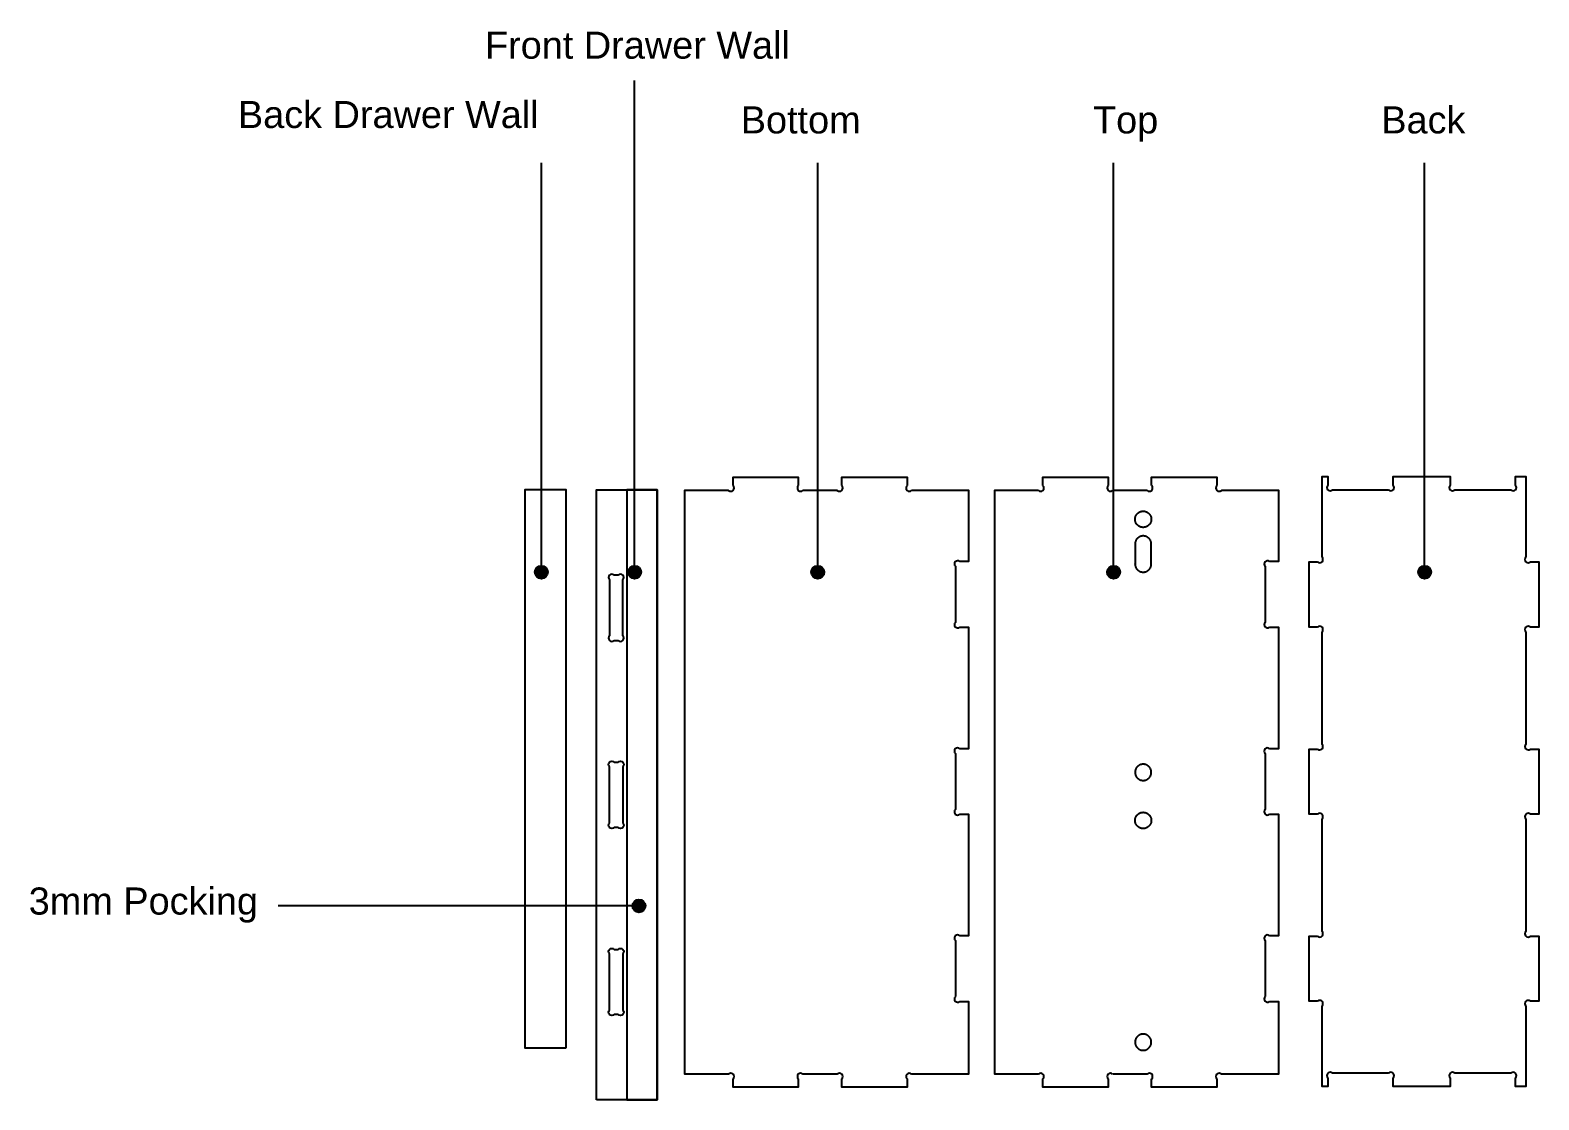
# Model space of a CAD drawing. Header units: millimetres. Extents: x -422 to 1048, y -133 to 1590.
# Drawn here: x -422 to 970, y 603 to 1590 of the extents above; entities that cross this region are included whole.
import ezdxf

# ---------------------------------------------------------------- set-up
doc = ezdxf.new("R2010")
doc.units = ezdxf.units.MM
for name, color, linetype, true_color in [('Default', 7, 'Continuous', 0x000000), ('Pocking', 5, 'Continuous', 0x0000ff), ('Pocking 2', 1, 'Continuous', 0xff0000), ('Text', 252, 'Continuous', 0x696969)]:
    doc.layers.add(name, color=color, linetype=linetype, true_color=true_color)
doc.styles.add('Millimeter Small', font='arial.ttf')

msp = doc.modelspace()

# ---------------------------------------------------------------- hatches: boundary and pattern name
at = {"layer": 'Text'}
for points in [[(50, 1096), (49.9, 1096), (49.7, 1095.9), (49.6, 1095.9), (49.5, 1095.9), (49.3, 1095.9), (49.2, 1095.9), (49.1, 1095.9), (48.9, 1095.9), (48.8, 1095.8), (48.6, 1095.8), (48.5, 1095.8), (48.4, 1095.7), (48.2, 1095.7), (48.1, 1095.6), (47.9, 1095.6), (47.8, 1095.5), (47.7, 1095.5), (47.5, 1095.4), (47.4, 1095.4), (47.3, 1095.3), (47.1, 1095.2), (47, 1095.1), (46.9, 1095.1), (46.7, 1095), (46.6, 1094.9), (46.5, 1094.8), (46.4, 1094.7), (46.2, 1094.6), (46.1, 1094.5), (46, 1094.4), (45.9, 1094.3), (45.8, 1094.2), (45.7, 1094.1), (45.6, 1094), (45.5, 1093.9), (45.4, 1093.8), (45.3, 1093.6), (45.2, 1093.5), (45.1, 1093.4), (45, 1093.3), (44.9, 1093.1), (44.9, 1093), (44.8, 1092.9), (44.7, 1092.7), (44.6, 1092.6), (44.6, 1092.5), (44.5, 1092.3), (44.5, 1092.2), (44.4, 1092.1), (44.4, 1091.9), (44.3, 1091.8), (44.3, 1091.6), (44.2, 1091.5), (44.2, 1091.4), (44.2, 1091.2), (44.1, 1091.1), (44.1, 1090.9), (44.1, 1090.8), (44.1, 1090.7), (44.1, 1090.5), (44.1, 1090.4), (44.1, 1090.3), (44, 1090.1), (44, 1090), (44, 1089.9), (44.1, 1089.7), (44.1, 1089.6), (44.1, 1089.5), (44.1, 1089.3), (44.1, 1089.2), (44.1, 1089.1), (44.1, 1088.9), (44.2, 1088.8), (44.2, 1088.6), (44.2, 1088.5), (44.3, 1088.4), (44.3, 1088.2), (44.4, 1088.1), (44.4, 1087.9), (44.5, 1087.8), (44.5, 1087.7), (44.6, 1087.5), (44.6, 1087.4), (44.7, 1087.3), (44.8, 1087.1), (44.9, 1087), (44.9, 1086.9), (45, 1086.7), (45.1, 1086.6), (45.2, 1086.5), (45.3, 1086.4), (45.4, 1086.2), (45.5, 1086.1), (45.6, 1086), (45.7, 1085.9), (45.8, 1085.8), (45.9, 1085.7), (46, 1085.6), (46.1, 1085.5), (46.2, 1085.4), (46.4, 1085.3), (46.5, 1085.2), (46.6, 1085.1), (46.7, 1085), (46.9, 1084.9), (47, 1084.9), (47.1, 1084.8), (47.3, 1084.7), (47.4, 1084.6), (47.5, 1084.6), (47.7, 1084.5), (47.8, 1084.5), (47.9, 1084.4), (48.1, 1084.4), (48.2, 1084.3), (48.4, 1084.3), (48.5, 1084.2), (48.6, 1084.2), (48.8, 1084.2), (48.9, 1084.1), (49.1, 1084.1), (49.2, 1084.1), (49.3, 1084.1), (49.5, 1084.1), (49.6, 1084.1), (49.7, 1084.1), (49.9, 1084), (50, 1084), (50.1, 1084), (50.3, 1084.1), (50.4, 1084.1), (50.5, 1084.1), (50.7, 1084.1), (50.8, 1084.1), (50.9, 1084.1), (51.1, 1084.1), (51.2, 1084.2), (51.4, 1084.2), (51.5, 1084.2), (51.6, 1084.3), (51.8, 1084.3), (51.9, 1084.4), (52.1, 1084.4), (52.2, 1084.5), (52.3, 1084.5), (52.5, 1084.6), (52.6, 1084.6), (52.7, 1084.7), (52.9, 1084.8), (53, 1084.9), (53.1, 1084.9), (53.3, 1085), (53.4, 1085.1), (53.5, 1085.2), (53.6, 1085.3), (53.8, 1085.4), (53.9, 1085.5), (54, 1085.6), (54.1, 1085.7), (54.2, 1085.8), (54.3, 1085.9), (54.4, 1086), (54.5, 1086.1), (54.6, 1086.2), (54.7, 1086.4), (54.8, 1086.5), (54.9, 1086.6), (55, 1086.7), (55.1, 1086.9), (55.1, 1087), (55.2, 1087.1), (55.3, 1087.3), (55.4, 1087.4), (55.4, 1087.5), (55.5, 1087.7), (55.5, 1087.8), (55.6, 1087.9), (55.6, 1088.1), (55.7, 1088.2), (55.7, 1088.4), (55.8, 1088.5), (55.8, 1088.6), (55.8, 1088.8), (55.9, 1088.9), (55.9, 1089.1), (55.9, 1089.2), (55.9, 1089.3), (55.9, 1089.5), (55.9, 1089.6), (55.9, 1089.7), (56, 1089.9), (56, 1090), (56, 1090.1), (55.9, 1090.3), (55.9, 1090.4), (55.9, 1090.5), (55.9, 1090.7), (55.9, 1090.8), (55.9, 1090.9), (55.9, 1091.1), (55.8, 1091.2), (55.8, 1091.4), (55.8, 1091.5), (55.7, 1091.6), (55.7, 1091.8), (55.6, 1091.9), (55.6, 1092.1), (55.5, 1092.2), (55.5, 1092.3), (55.4, 1092.5), (55.4, 1092.6), (55.3, 1092.7), (55.2, 1092.9), (55.1, 1093), (55.1, 1093.1), (55, 1093.3), (54.9, 1093.4), (54.8, 1093.5), (54.7, 1093.6), (54.6, 1093.8), (54.5, 1093.9), (54.4, 1094), (54.3, 1094.1), (54.2, 1094.2), (54.1, 1094.3), (54, 1094.4), (53.9, 1094.5), (53.8, 1094.6), (53.6, 1094.7), (53.5, 1094.8), (53.4, 1094.9), (53.3, 1095), (53.1, 1095.1), (53, 1095.1), (52.9, 1095.2), (52.7, 1095.3), (52.6, 1095.4), (52.5, 1095.4), (52.3, 1095.5), (52.2, 1095.5), (52.1, 1095.6), (51.9, 1095.6), (51.8, 1095.7), (51.6, 1095.7), (51.5, 1095.8), (51.4, 1095.8), (51.2, 1095.8), (51.1, 1095.9), (50.9, 1095.9), (50.8, 1095.9), (50.7, 1095.9), (50.5, 1095.9), (50.4, 1095.9), (50.3, 1095.9), (50.1, 1096)], [(136, 1096), (135.9, 1096), (135.7, 1095.9), (135.6, 1095.9), (135.5, 1095.9), (135.3, 1095.9), (135.2, 1095.9), (135.1, 1095.9), (134.9, 1095.9), (134.8, 1095.8), (134.6, 1095.8), (134.5, 1095.8), (134.4, 1095.7), (134.2, 1095.7), (134.1, 1095.6), (133.9, 1095.6), (133.8, 1095.5), (133.7, 1095.5), (133.5, 1095.4), (133.4, 1095.4), (133.3, 1095.3), (133.1, 1095.2), (133, 1095.1), (132.9, 1095.1), (132.7, 1095), (132.6, 1094.9), (132.5, 1094.8), (132.4, 1094.7), (132.2, 1094.6), (132.1, 1094.5), (132, 1094.4), (131.9, 1094.3), (131.8, 1094.2), (131.7, 1094.1), (131.6, 1094), (131.5, 1093.9), (131.4, 1093.8), (131.3, 1093.6), (131.2, 1093.5), (131.1, 1093.4), (131, 1093.3), (130.9, 1093.1), (130.9, 1093), (130.8, 1092.9), (130.7, 1092.7), (130.6, 1092.6), (130.6, 1092.5), (130.5, 1092.3), (130.5, 1092.2), (130.4, 1092.1), (130.4, 1091.9), (130.3, 1091.8), (130.3, 1091.6), (130.2, 1091.5), (130.2, 1091.4), (130.2, 1091.2), (130.1, 1091.1), (130.1, 1090.9), (130.1, 1090.8), (130.1, 1090.7), (130.1, 1090.5), (130.1, 1090.4), (130.1, 1090.3), (130, 1090.1), (130, 1090), (130, 1089.9), (130.1, 1089.7), (130.1, 1089.6), (130.1, 1089.5), (130.1, 1089.3), (130.1, 1089.2), (130.1, 1089.1), (130.1, 1088.9), (130.2, 1088.8), (130.2, 1088.6), (130.2, 1088.5), (130.3, 1088.4), (130.3, 1088.2), (130.4, 1088.1), (130.4, 1087.9), (130.5, 1087.8), (130.5, 1087.7), (130.6, 1087.5), (130.6, 1087.4), (130.7, 1087.3), (130.8, 1087.1), (130.9, 1087), (130.9, 1086.9), (131, 1086.7), (131.1, 1086.6), (131.2, 1086.5), (131.3, 1086.4), (131.4, 1086.2), (131.5, 1086.1), (131.6, 1086), (131.7, 1085.9), (131.8, 1085.8), (131.9, 1085.7), (132, 1085.6), (132.1, 1085.5), (132.2, 1085.4), (132.4, 1085.3), (132.5, 1085.2), (132.6, 1085.1), (132.7, 1085), (132.9, 1084.9), (133, 1084.9), (133.1, 1084.8), (133.3, 1084.7), (133.4, 1084.6), (133.5, 1084.6), (133.7, 1084.5), (133.8, 1084.5), (133.9, 1084.4), (134.1, 1084.4), (134.2, 1084.3), (134.4, 1084.3), (134.5, 1084.2), (134.6, 1084.2), (134.8, 1084.2), (134.9, 1084.1), (135.1, 1084.1), (135.2, 1084.1), (135.3, 1084.1), (135.5, 1084.1), (135.6, 1084.1), (135.7, 1084.1), (135.9, 1084), (136, 1084), (136.1, 1084), (136.3, 1084.1), (136.4, 1084.1), (136.5, 1084.1), (136.7, 1084.1), (136.8, 1084.1), (136.9, 1084.1), (137.1, 1084.1), (137.2, 1084.2), (137.4, 1084.2), (137.5, 1084.2), (137.6, 1084.3), (137.8, 1084.3), (137.9, 1084.4), (138.1, 1084.4), (138.2, 1084.5), (138.3, 1084.5), (138.5, 1084.6), (138.6, 1084.6), (138.7, 1084.7), (138.9, 1084.8), (139, 1084.9), (139.1, 1084.9), (139.3, 1085), (139.4, 1085.1), (139.5, 1085.2), (139.6, 1085.3), (139.8, 1085.4), (139.9, 1085.5), (140, 1085.6), (140.1, 1085.7), (140.2, 1085.8), (140.3, 1085.9), (140.4, 1086), (140.5, 1086.1), (140.6, 1086.2), (140.7, 1086.4), (140.8, 1086.5), (140.9, 1086.6), (141, 1086.7), (141.1, 1086.9), (141.1, 1087), (141.2, 1087.1), (141.3, 1087.3), (141.4, 1087.4), (141.4, 1087.5), (141.5, 1087.7), (141.5, 1087.8), (141.6, 1087.9), (141.6, 1088.1), (141.7, 1088.2), (141.7, 1088.4), (141.8, 1088.5), (141.8, 1088.6), (141.8, 1088.8), (141.9, 1088.9), (141.9, 1089.1), (141.9, 1089.2), (141.9, 1089.3), (141.9, 1089.5), (141.9, 1089.6), (141.9, 1089.7), (142, 1089.9), (142, 1090), (142, 1090.1), (141.9, 1090.3), (141.9, 1090.4), (141.9, 1090.5), (141.9, 1090.7), (141.9, 1090.8), (141.9, 1090.9), (141.9, 1091.1), (141.8, 1091.2), (141.8, 1091.4), (141.8, 1091.5), (141.7, 1091.6), (141.7, 1091.8), (141.6, 1091.9), (141.6, 1092.1), (141.5, 1092.2), (141.5, 1092.3), (141.4, 1092.5), (141.4, 1092.6), (141.3, 1092.7), (141.2, 1092.9), (141.1, 1093), (141.1, 1093.1), (141, 1093.3), (140.9, 1093.4), (140.8, 1093.5), (140.7, 1093.6), (140.6, 1093.8), (140.5, 1093.9), (140.4, 1094), (140.3, 1094.1), (140.2, 1094.2), (140.1, 1094.3), (140, 1094.4), (139.9, 1094.5), (139.8, 1094.6), (139.6, 1094.7), (139.5, 1094.8), (139.4, 1094.9), (139.3, 1095), (139.1, 1095.1), (139, 1095.1), (138.9, 1095.2), (138.7, 1095.3), (138.6, 1095.4), (138.5, 1095.4), (138.3, 1095.5), (138.2, 1095.5), (138.1, 1095.6), (137.9, 1095.6), (137.8, 1095.7), (137.6, 1095.7), (137.5, 1095.8), (137.4, 1095.8), (137.2, 1095.8), (137.1, 1095.9), (136.9, 1095.9), (136.8, 1095.9), (136.7, 1095.9), (136.5, 1095.9), (136.4, 1095.9), (136.3, 1095.9), (136.1, 1096)], [(305, 1096), (304.9, 1096), (304.7, 1095.9), (304.6, 1095.9), (304.5, 1095.9), (304.3, 1095.9), (304.2, 1095.9), (304.1, 1095.9), (303.9, 1095.9), (303.8, 1095.8), (303.6, 1095.8), (303.5, 1095.8), (303.4, 1095.7), (303.2, 1095.7), (303.1, 1095.6), (302.9, 1095.6), (302.8, 1095.5), (302.7, 1095.5), (302.5, 1095.4), (302.4, 1095.4), (302.3, 1095.3), (302.1, 1095.2), (302, 1095.1), (301.9, 1095.1), (301.7, 1095), (301.6, 1094.9), (301.5, 1094.8), (301.4, 1094.7), (301.2, 1094.6), (301.1, 1094.5), (301, 1094.4), (300.9, 1094.3), (300.8, 1094.2), (300.7, 1094.1), (300.6, 1094), (300.5, 1093.9), (300.4, 1093.8), (300.3, 1093.6), (300.2, 1093.5), (300.1, 1093.4), (300, 1093.3), (299.9, 1093.1), (299.9, 1093), (299.8, 1092.9), (299.7, 1092.7), (299.6, 1092.6), (299.6, 1092.5), (299.5, 1092.3), (299.5, 1092.2), (299.4, 1092.1), (299.4, 1091.9), (299.3, 1091.8), (299.3, 1091.6), (299.2, 1091.5), (299.2, 1091.4), (299.2, 1091.2), (299.1, 1091.1), (299.1, 1090.9), (299.1, 1090.8), (299.1, 1090.7), (299.1, 1090.5), (299.1, 1090.4), (299.1, 1090.3), (299, 1090.1), (299, 1090), (299, 1089.9), (299.1, 1089.7), (299.1, 1089.6), (299.1, 1089.5), (299.1, 1089.3), (299.1, 1089.2), (299.1, 1089.1), (299.1, 1088.9), (299.2, 1088.8), (299.2, 1088.6), (299.2, 1088.5), (299.3, 1088.4), (299.3, 1088.2), (299.4, 1088.1), (299.4, 1087.9), (299.5, 1087.8), (299.5, 1087.7), (299.6, 1087.5), (299.6, 1087.4), (299.7, 1087.3), (299.8, 1087.1), (299.9, 1087), (299.9, 1086.9), (300, 1086.7), (300.1, 1086.6), (300.2, 1086.5), (300.3, 1086.4), (300.4, 1086.2), (300.5, 1086.1), (300.6, 1086), (300.7, 1085.9), (300.8, 1085.8), (300.9, 1085.7), (301, 1085.6), (301.1, 1085.5), (301.2, 1085.4), (301.4, 1085.3), (301.5, 1085.2), (301.6, 1085.1), (301.7, 1085), (301.9, 1084.9), (302, 1084.9), (302.1, 1084.8), (302.3, 1084.7), (302.4, 1084.6), (302.5, 1084.6), (302.7, 1084.5), (302.8, 1084.5), (302.9, 1084.4), (303.1, 1084.4), (303.2, 1084.3), (303.4, 1084.3), (303.5, 1084.2), (303.6, 1084.2), (303.8, 1084.2), (303.9, 1084.1), (304.1, 1084.1), (304.2, 1084.1), (304.3, 1084.1), (304.5, 1084.1), (304.6, 1084.1), (304.7, 1084.1), (304.9, 1084), (305, 1084), (305.1, 1084), (305.3, 1084.1), (305.4, 1084.1), (305.5, 1084.1), (305.7, 1084.1), (305.8, 1084.1), (305.9, 1084.1), (306.1, 1084.1), (306.2, 1084.2), (306.4, 1084.2), (306.5, 1084.2), (306.6, 1084.3), (306.8, 1084.3), (306.9, 1084.4), (307.1, 1084.4), (307.2, 1084.5), (307.3, 1084.5), (307.5, 1084.6), (307.6, 1084.6), (307.7, 1084.7), (307.9, 1084.8), (308, 1084.9), (308.1, 1084.9), (308.3, 1085), (308.4, 1085.1), (308.5, 1085.2), (308.6, 1085.3), (308.8, 1085.4), (308.9, 1085.5), (309, 1085.6), (309.1, 1085.7), (309.2, 1085.8), (309.3, 1085.9), (309.4, 1086), (309.5, 1086.1), (309.6, 1086.2), (309.7, 1086.4), (309.8, 1086.5), (309.9, 1086.6), (310, 1086.7), (310.1, 1086.9), (310.1, 1087), (310.2, 1087.1), (310.3, 1087.3), (310.4, 1087.4), (310.4, 1087.5), (310.5, 1087.7), (310.5, 1087.8), (310.6, 1087.9), (310.6, 1088.1), (310.7, 1088.2), (310.7, 1088.4), (310.8, 1088.5), (310.8, 1088.6), (310.8, 1088.8), (310.9, 1088.9), (310.9, 1089.1), (310.9, 1089.2), (310.9, 1089.3), (310.9, 1089.5), (310.9, 1089.6), (310.9, 1089.7), (311, 1089.9), (311, 1090), (311, 1090.1), (310.9, 1090.3), (310.9, 1090.4), (310.9, 1090.5), (310.9, 1090.7), (310.9, 1090.8), (310.9, 1090.9), (310.9, 1091.1), (310.8, 1091.2), (310.8, 1091.4), (310.8, 1091.5), (310.7, 1091.6), (310.7, 1091.8), (310.6, 1091.9), (310.6, 1092.1), (310.5, 1092.2), (310.5, 1092.3), (310.4, 1092.5), (310.4, 1092.6), (310.3, 1092.7), (310.2, 1092.9), (310.1, 1093), (310.1, 1093.1), (310, 1093.3), (309.9, 1093.4), (309.8, 1093.5), (309.7, 1093.6), (309.6, 1093.8), (309.5, 1093.9), (309.4, 1094), (309.3, 1094.1), (309.2, 1094.2), (309.1, 1094.3), (309, 1094.4), (308.9, 1094.5), (308.8, 1094.6), (308.6, 1094.7), (308.5, 1094.8), (308.4, 1094.9), (308.3, 1095), (308.1, 1095.1), (308, 1095.1), (307.9, 1095.2), (307.7, 1095.3), (307.6, 1095.4), (307.5, 1095.4), (307.3, 1095.5), (307.2, 1095.5), (307.1, 1095.6), (306.9, 1095.6), (306.8, 1095.7), (306.6, 1095.7), (306.5, 1095.8), (306.4, 1095.8), (306.2, 1095.8), (306.1, 1095.9), (305.9, 1095.9), (305.8, 1095.9), (305.7, 1095.9), (305.5, 1095.9), (305.4, 1095.9), (305.3, 1095.9), (305.1, 1096)], [(578, 1096), (577.9, 1096), (577.7, 1095.9), (577.6, 1095.9), (577.5, 1095.9), (577.3, 1095.9), (577.2, 1095.9), (577.1, 1095.9), (576.9, 1095.9), (576.8, 1095.8), (576.6, 1095.8), (576.5, 1095.8), (576.4, 1095.7), (576.2, 1095.7), (576.1, 1095.6), (575.9, 1095.6), (575.8, 1095.5), (575.7, 1095.5), (575.5, 1095.4), (575.4, 1095.4), (575.3, 1095.3), (575.1, 1095.2), (575, 1095.1), (574.9, 1095.1), (574.7, 1095), (574.6, 1094.9), (574.5, 1094.8), (574.4, 1094.7), (574.2, 1094.6), (574.1, 1094.5), (574, 1094.4), (573.9, 1094.3), (573.8, 1094.2), (573.7, 1094.1), (573.6, 1094), (573.5, 1093.9), (573.4, 1093.8), (573.3, 1093.6), (573.2, 1093.5), (573.1, 1093.4), (573, 1093.3), (572.9, 1093.1), (572.9, 1093), (572.8, 1092.9), (572.7, 1092.7), (572.6, 1092.6), (572.6, 1092.5), (572.5, 1092.3), (572.5, 1092.2), (572.4, 1092.1), (572.4, 1091.9), (572.3, 1091.8), (572.3, 1091.6), (572.2, 1091.5), (572.2, 1091.4), (572.2, 1091.2), (572.1, 1091.1), (572.1, 1090.9), (572.1, 1090.8), (572.1, 1090.7), (572.1, 1090.5), (572.1, 1090.4), (572.1, 1090.3), (572, 1090.1), (572, 1090), (572, 1089.9), (572.1, 1089.7), (572.1, 1089.6), (572.1, 1089.5), (572.1, 1089.3), (572.1, 1089.2), (572.1, 1089.1), (572.1, 1088.9), (572.2, 1088.8), (572.2, 1088.6), (572.2, 1088.5), (572.3, 1088.4), (572.3, 1088.2), (572.4, 1088.1), (572.4, 1087.9), (572.5, 1087.8), (572.5, 1087.7), (572.6, 1087.5), (572.6, 1087.4), (572.7, 1087.3), (572.8, 1087.1), (572.9, 1087), (572.9, 1086.9), (573, 1086.7), (573.1, 1086.6), (573.2, 1086.5), (573.3, 1086.4), (573.4, 1086.2), (573.5, 1086.1), (573.6, 1086), (573.7, 1085.9), (573.8, 1085.8), (573.9, 1085.7), (574, 1085.6), (574.1, 1085.5), (574.2, 1085.4), (574.4, 1085.3), (574.5, 1085.2), (574.6, 1085.1), (574.7, 1085), (574.9, 1084.9), (575, 1084.9), (575.1, 1084.8), (575.3, 1084.7), (575.4, 1084.6), (575.5, 1084.6), (575.7, 1084.5), (575.8, 1084.5), (575.9, 1084.4), (576.1, 1084.4), (576.2, 1084.3), (576.4, 1084.3), (576.5, 1084.2), (576.6, 1084.2), (576.8, 1084.2), (576.9, 1084.1), (577.1, 1084.1), (577.2, 1084.1), (577.3, 1084.1), (577.5, 1084.1), (577.6, 1084.1), (577.7, 1084.1), (577.9, 1084), (578, 1084), (578.1, 1084), (578.3, 1084.1), (578.4, 1084.1), (578.5, 1084.1), (578.7, 1084.1), (578.8, 1084.1), (578.9, 1084.1), (579.1, 1084.1), (579.2, 1084.2), (579.4, 1084.2), (579.5, 1084.2), (579.6, 1084.3), (579.8, 1084.3), (579.9, 1084.4), (580.1, 1084.4), (580.2, 1084.5), (580.3, 1084.5), (580.5, 1084.6), (580.6, 1084.6), (580.7, 1084.7), (580.9, 1084.8), (581, 1084.9), (581.1, 1084.9), (581.3, 1085), (581.4, 1085.1), (581.5, 1085.2), (581.6, 1085.3), (581.8, 1085.4), (581.9, 1085.5), (582, 1085.6), (582.1, 1085.7), (582.2, 1085.8), (582.3, 1085.9), (582.4, 1086), (582.5, 1086.1), (582.6, 1086.2), (582.7, 1086.4), (582.8, 1086.5), (582.9, 1086.6), (583, 1086.7), (583.1, 1086.9), (583.1, 1087), (583.2, 1087.1), (583.3, 1087.3), (583.4, 1087.4), (583.4, 1087.5), (583.5, 1087.7), (583.5, 1087.8), (583.6, 1087.9), (583.6, 1088.1), (583.7, 1088.2), (583.7, 1088.4), (583.8, 1088.5), (583.8, 1088.6), (583.8, 1088.8), (583.9, 1088.9), (583.9, 1089.1), (583.9, 1089.2), (583.9, 1089.3), (583.9, 1089.5), (583.9, 1089.6), (583.9, 1089.7), (584, 1089.9), (584, 1090), (584, 1090.1), (583.9, 1090.3), (583.9, 1090.4), (583.9, 1090.5), (583.9, 1090.7), (583.9, 1090.8), (583.9, 1090.9), (583.9, 1091.1), (583.8, 1091.2), (583.8, 1091.4), (583.8, 1091.5), (583.7, 1091.6), (583.7, 1091.8), (583.6, 1091.9), (583.6, 1092.1), (583.5, 1092.2), (583.5, 1092.3), (583.4, 1092.5), (583.4, 1092.6), (583.3, 1092.7), (583.2, 1092.9), (583.1, 1093), (583.1, 1093.1), (583, 1093.3), (582.9, 1093.4), (582.8, 1093.5), (582.7, 1093.6), (582.6, 1093.8), (582.5, 1093.9), (582.4, 1094), (582.3, 1094.1), (582.2, 1094.2), (582.1, 1094.3), (582, 1094.4), (581.9, 1094.5), (581.8, 1094.6), (581.6, 1094.7), (581.5, 1094.8), (581.4, 1094.9), (581.3, 1095), (581.1, 1095.1), (581, 1095.1), (580.9, 1095.2), (580.7, 1095.3), (580.6, 1095.4), (580.5, 1095.4), (580.3, 1095.5), (580.2, 1095.5), (580.1, 1095.6), (579.9, 1095.6), (579.8, 1095.7), (579.6, 1095.7), (579.5, 1095.8), (579.4, 1095.8), (579.2, 1095.8), (579.1, 1095.9), (578.9, 1095.9), (578.8, 1095.9), (578.7, 1095.9), (578.5, 1095.9), (578.4, 1095.9), (578.3, 1095.9), (578.1, 1096)], [(865, 1096), (864.9, 1096), (864.7, 1095.9), (864.6, 1095.9), (864.5, 1095.9), (864.3, 1095.9), (864.2, 1095.9), (864.1, 1095.9), (863.9, 1095.9), (863.8, 1095.8), (863.6, 1095.8), (863.5, 1095.8), (863.4, 1095.7), (863.2, 1095.7), (863.1, 1095.6), (862.9, 1095.6), (862.8, 1095.5), (862.7, 1095.5), (862.5, 1095.4), (862.4, 1095.4), (862.3, 1095.3), (862.1, 1095.2), (862, 1095.1), (861.9, 1095.1), (861.7, 1095), (861.6, 1094.9), (861.5, 1094.8), (861.4, 1094.7), (861.2, 1094.6), (861.1, 1094.5), (861, 1094.4), (860.9, 1094.3), (860.8, 1094.2), (860.7, 1094.1), (860.6, 1094), (860.5, 1093.9), (860.4, 1093.8), (860.3, 1093.6), (860.2, 1093.5), (860.1, 1093.4), (860, 1093.3), (859.9, 1093.1), (859.9, 1093), (859.8, 1092.9), (859.7, 1092.7), (859.6, 1092.6), (859.6, 1092.5), (859.5, 1092.3), (859.5, 1092.2), (859.4, 1092.1), (859.4, 1091.9), (859.3, 1091.8), (859.3, 1091.6), (859.2, 1091.5), (859.2, 1091.4), (859.2, 1091.2), (859.1, 1091.1), (859.1, 1090.9), (859.1, 1090.8), (859.1, 1090.7), (859.1, 1090.5), (859.1, 1090.4), (859.1, 1090.3), (859, 1090.1), (859, 1090), (859, 1089.9), (859.1, 1089.7), (859.1, 1089.6), (859.1, 1089.5), (859.1, 1089.3), (859.1, 1089.2), (859.1, 1089.1), (859.1, 1088.9), (859.2, 1088.8), (859.2, 1088.6), (859.2, 1088.5), (859.3, 1088.4), (859.3, 1088.2), (859.4, 1088.1), (859.4, 1087.9), (859.5, 1087.8), (859.5, 1087.7), (859.6, 1087.5), (859.6, 1087.4), (859.7, 1087.3), (859.8, 1087.1), (859.9, 1087), (859.9, 1086.9), (860, 1086.7), (860.1, 1086.6), (860.2, 1086.5), (860.3, 1086.4), (860.4, 1086.2), (860.5, 1086.1), (860.6, 1086), (860.7, 1085.9), (860.8, 1085.8), (860.9, 1085.7), (861, 1085.6), (861.1, 1085.5), (861.2, 1085.4), (861.4, 1085.3), (861.5, 1085.2), (861.6, 1085.1), (861.7, 1085), (861.9, 1084.9), (862, 1084.9), (862.1, 1084.8), (862.3, 1084.7), (862.4, 1084.6), (862.5, 1084.6), (862.7, 1084.5), (862.8, 1084.5), (862.9, 1084.4), (863.1, 1084.4), (863.2, 1084.3), (863.4, 1084.3), (863.5, 1084.2), (863.6, 1084.2), (863.8, 1084.2), (863.9, 1084.1), (864.1, 1084.1), (864.2, 1084.1), (864.3, 1084.1), (864.5, 1084.1), (864.6, 1084.1), (864.7, 1084.1), (864.9, 1084), (865, 1084), (865.1, 1084), (865.3, 1084.1), (865.4, 1084.1), (865.5, 1084.1), (865.7, 1084.1), (865.8, 1084.1), (865.9, 1084.1), (866.1, 1084.1), (866.2, 1084.2), (866.4, 1084.2), (866.5, 1084.2), (866.6, 1084.3), (866.8, 1084.3), (866.9, 1084.4), (867.1, 1084.4), (867.2, 1084.5), (867.3, 1084.5), (867.5, 1084.6), (867.6, 1084.6), (867.7, 1084.7), (867.9, 1084.8), (868, 1084.9), (868.1, 1084.9), (868.3, 1085), (868.4, 1085.1), (868.5, 1085.2), (868.6, 1085.3), (868.8, 1085.4), (868.9, 1085.5), (869, 1085.6), (869.1, 1085.7), (869.2, 1085.8), (869.3, 1085.9), (869.4, 1086), (869.5, 1086.1), (869.6, 1086.2), (869.7, 1086.4), (869.8, 1086.5), (869.9, 1086.6), (870, 1086.7), (870.1, 1086.9), (870.1, 1087), (870.2, 1087.1), (870.3, 1087.3), (870.4, 1087.4), (870.4, 1087.5), (870.5, 1087.7), (870.5, 1087.8), (870.6, 1087.9), (870.6, 1088.1), (870.7, 1088.2), (870.7, 1088.4), (870.8, 1088.5), (870.8, 1088.6), (870.8, 1088.8), (870.9, 1088.9), (870.9, 1089.1), (870.9, 1089.2), (870.9, 1089.3), (870.9, 1089.5), (870.9, 1089.6), (870.9, 1089.7), (871, 1089.9), (871, 1090), (871, 1090.1), (870.9, 1090.3), (870.9, 1090.4), (870.9, 1090.5), (870.9, 1090.7), (870.9, 1090.8), (870.9, 1090.9), (870.9, 1091.1), (870.8, 1091.2), (870.8, 1091.4), (870.8, 1091.5), (870.7, 1091.6), (870.7, 1091.8), (870.6, 1091.9), (870.6, 1092.1), (870.5, 1092.2), (870.5, 1092.3), (870.4, 1092.5), (870.4, 1092.6), (870.3, 1092.7), (870.2, 1092.9), (870.1, 1093), (870.1, 1093.1), (870, 1093.3), (869.9, 1093.4), (869.8, 1093.5), (869.7, 1093.6), (869.6, 1093.8), (869.5, 1093.9), (869.4, 1094), (869.3, 1094.1), (869.2, 1094.2), (869.1, 1094.3), (869, 1094.4), (868.9, 1094.5), (868.8, 1094.6), (868.6, 1094.7), (868.5, 1094.8), (868.4, 1094.9), (868.3, 1095), (868.1, 1095.1), (868, 1095.1), (867.9, 1095.2), (867.7, 1095.3), (867.6, 1095.4), (867.5, 1095.4), (867.3, 1095.5), (867.2, 1095.5), (867.1, 1095.6), (866.9, 1095.6), (866.8, 1095.7), (866.6, 1095.7), (866.5, 1095.8), (866.4, 1095.8), (866.2, 1095.8), (866.1, 1095.9), (865.9, 1095.9), (865.8, 1095.9), (865.7, 1095.9), (865.5, 1095.9), (865.4, 1095.9), (865.3, 1095.9), (865.1, 1096)], [(140, 788), (139.9, 788), (139.7, 787.9), (139.6, 787.9), (139.5, 787.9), (139.3, 787.9), (139.2, 787.9), (139.1, 787.9), (138.9, 787.9), (138.8, 787.8), (138.6, 787.8), (138.5, 787.8), (138.4, 787.7), (138.2, 787.7), (138.1, 787.6), (137.9, 787.6), (137.8, 787.5), (137.7, 787.5), (137.5, 787.4), (137.4, 787.4), (137.3, 787.3), (137.1, 787.2), (137, 787.1), (136.9, 787.1), (136.7, 787), (136.6, 786.9), (136.5, 786.8), (136.4, 786.7), (136.2, 786.6), (136.1, 786.5), (136, 786.4), (135.9, 786.3), (135.8, 786.2), (135.7, 786.1), (135.6, 786), (135.5, 785.9), (135.4, 785.8), (135.3, 785.6), (135.2, 785.5), (135.1, 785.4), (135, 785.3), (134.9, 785.1), (134.9, 785), (134.8, 784.9), (134.7, 784.7), (134.6, 784.6), (134.6, 784.5), (134.5, 784.3), (134.5, 784.2), (134.4, 784.1), (134.4, 783.9), (134.3, 783.8), (134.3, 783.6), (134.2, 783.5), (134.2, 783.4), (134.2, 783.2), (134.1, 783.1), (134.1, 782.9), (134.1, 782.8), (134.1, 782.7), (134.1, 782.5), (134.1, 782.4), (134.1, 782.3), (134, 782.1), (134, 782), (134, 781.9), (134.1, 781.7), (134.1, 781.6), (134.1, 781.5), (134.1, 781.3), (134.1, 781.2), (134.1, 781.1), (134.1, 780.9), (134.2, 780.8), (134.2, 780.6), (134.2, 780.5), (134.3, 780.4), (134.3, 780.2), (134.4, 780.1), (134.4, 779.9), (134.5, 779.8), (134.5, 779.7), (134.6, 779.5), (134.6, 779.4), (134.7, 779.3), (134.8, 779.1), (134.9, 779), (134.9, 778.9), (135, 778.7), (135.1, 778.6), (135.2, 778.5), (135.3, 778.4), (135.4, 778.2), (135.5, 778.1), (135.6, 778), (135.7, 777.9), (135.8, 777.8), (135.9, 777.7), (136, 777.6), (136.1, 777.5), (136.2, 777.4), (136.4, 777.3), (136.5, 777.2), (136.6, 777.1), (136.7, 777), (136.9, 776.9), (137, 776.9), (137.1, 776.8), (137.3, 776.7), (137.4, 776.6), (137.5, 776.6), (137.7, 776.5), (137.8, 776.5), (137.9, 776.4), (138.1, 776.4), (138.2, 776.3), (138.4, 776.3), (138.5, 776.2), (138.6, 776.2), (138.8, 776.2), (138.9, 776.1), (139.1, 776.1), (139.2, 776.1), (139.3, 776.1), (139.5, 776.1), (139.6, 776.1), (139.7, 776.1), (139.9, 776), (140, 776), (140.1, 776), (140.3, 776.1), (140.4, 776.1), (140.5, 776.1), (140.7, 776.1), (140.8, 776.1), (140.9, 776.1), (141.1, 776.1), (141.2, 776.2), (141.4, 776.2), (141.5, 776.2), (141.6, 776.3), (141.8, 776.3), (141.9, 776.4), (142.1, 776.4), (142.2, 776.5), (142.3, 776.5), (142.5, 776.6), (142.6, 776.6), (142.7, 776.7), (142.9, 776.8), (143, 776.9), (143.1, 776.9), (143.3, 777), (143.4, 777.1), (143.5, 777.2), (143.6, 777.3), (143.8, 777.4), (143.9, 777.5), (144, 777.6), (144.1, 777.7), (144.2, 777.8), (144.3, 777.9), (144.4, 778), (144.5, 778.1), (144.6, 778.2), (144.7, 778.4), (144.8, 778.5), (144.9, 778.6), (145, 778.7), (145.1, 778.9), (145.1, 779), (145.2, 779.1), (145.3, 779.3), (145.4, 779.4), (145.4, 779.5), (145.5, 779.7), (145.5, 779.8), (145.6, 779.9), (145.6, 780.1), (145.7, 780.2), (145.7, 780.4), (145.8, 780.5), (145.8, 780.6), (145.8, 780.8), (145.9, 780.9), (145.9, 781.1), (145.9, 781.2), (145.9, 781.3), (145.9, 781.5), (145.9, 781.6), (145.9, 781.7), (146, 781.9), (146, 782), (146, 782.1), (145.9, 782.3), (145.9, 782.4), (145.9, 782.5), (145.9, 782.7), (145.9, 782.8), (145.9, 782.9), (145.9, 783.1), (145.8, 783.2), (145.8, 783.4), (145.8, 783.5), (145.7, 783.6), (145.7, 783.8), (145.6, 783.9), (145.6, 784.1), (145.5, 784.2), (145.5, 784.3), (145.4, 784.5), (145.4, 784.6), (145.3, 784.7), (145.2, 784.9), (145.1, 785), (145.1, 785.1), (145, 785.3), (144.9, 785.4), (144.8, 785.5), (144.7, 785.6), (144.6, 785.8), (144.5, 785.9), (144.4, 786), (144.3, 786.1), (144.2, 786.2), (144.1, 786.3), (144, 786.4), (143.9, 786.5), (143.8, 786.6), (143.6, 786.7), (143.5, 786.8), (143.4, 786.9), (143.3, 787), (143.1, 787.1), (143, 787.1), (142.9, 787.2), (142.7, 787.3), (142.6, 787.4), (142.5, 787.4), (142.3, 787.5), (142.2, 787.5), (142.1, 787.6), (141.9, 787.6), (141.8, 787.7), (141.6, 787.7), (141.5, 787.8), (141.4, 787.8), (141.2, 787.8), (141.1, 787.9), (140.9, 787.9), (140.8, 787.9), (140.7, 787.9), (140.5, 787.9), (140.4, 787.9), (140.3, 787.9), (140.1, 788)]]:
    msp.add_hatch(color=256, dxfattribs=at).paths.add_polyline_path(points, flags=0)

# ---------------------------------------------------------------- linework, layer by layer
at = {"layer": 'Default'}
for p, q in [((291.3, 1165.6), (323.1, 1165.6)), ((577.2, 1165.6), (608.9, 1165.6)), ((779.8, 1166), (831.7, 1166)), ((892.7, 1166), (944.6, 1166)), ((432, 1095.5), (432, 1043.7)), ((717.8, 1095.5), (717.8, 1043.7)), ((770.3, 931.1), (770.3, 1035.1)), ((958.3, 1035.1), (958.3, 931.1)), ((432, 922.7), (432, 871)), ((717.8, 922.7), (717.8, 871)), ((770.3, 758.4), (770.3, 862.4)), ((958.3, 862.4), (958.3, 758.4)), ((432, 750), (432, 698.3)), ((717.8, 750), (717.8, 698.3)), ((323.1, 626.6), (291.3, 626.6)), ((608.9, 626.6), (577.2, 626.6)), ((831.7, 627.5), (779.8, 627.5)), ((944.6, 627.5), (892.7, 627.5))]:
    msp.add_line(p, q, dxfattribs=at)
for points in [[(227, 1169.9), (227, 1177.6), (287.1, 1177.6), (287.1, 1169.9)], [(327.3, 1169.9), (327.3, 1177.6), (387.4, 1177.6), (387.4, 1169.9)], [(512.8, 1169.9), (512.8, 1177.6), (572.9, 1177.6), (572.9, 1169.9)], [(613.1, 1169.9), (613.1, 1177.6), (673.2, 1177.6), (673.2, 1169.9)], [(770.3, 1103.8), (770.3, 1178.3), (775.6, 1178.3), (775.6, 1170.2)], [(836, 1170.2), (836, 1178.3), (888.5, 1178.3), (888.5, 1170.2)], [(948.8, 1170.2), (948.8, 1178.3), (958.3, 1178.3), (958.3, 1103.8)], [(222.8, 626.6), (182.5, 626.6), (182.5, 1165.6), (222.8, 1165.6)], [(391.6, 1165.6), (444.2, 1165.6), (444.2, 1099.8), (436.1, 1099.8)], [(508.6, 626.6), (468.3, 626.6), (468.3, 1165.6), (508.6, 1165.6)], [(677.4, 1165.6), (730, 1165.6), (730, 1099.8), (721.9, 1099.8)], [(766.2, 1039.4), (758.3, 1039.4), (758.3, 1099.5), (766.2, 1099.5)], [(962.5, 1099.5), (970.3, 1099.5), (970.3, 1039.4), (962.5, 1039.4)], [(436.1, 1039.3), (444.2, 1039.3), (444.2, 927.1), (436.1, 927.1)], [(721.9, 1039.3), (730, 1039.3), (730, 927.1), (721.9, 927.1)], [(766.2, 866.7), (758.3, 866.7), (758.3, 926.8), (766.2, 926.8)], [(962.5, 926.8), (970.3, 926.8), (970.3, 866.7), (962.5, 866.7)], [(436.1, 866.6), (444.2, 866.6), (444.2, 754.4), (436.1, 754.4)], [(721.9, 866.6), (730, 866.6), (730, 754.4), (721.9, 754.4)], [(766.2, 694), (758.3, 694), (758.3, 754.1), (766.2, 754.1)], [(962.5, 754.1), (970.3, 754.1), (970.3, 694), (962.5, 694)], [(436.1, 693.9), (444.2, 693.9), (444.2, 626.6), (391.6, 626.6)], [(721.9, 693.9), (730, 693.9), (730, 626.6), (677.4, 626.6)], [(775.6, 623.3), (775.6, 615.3), (770.3, 615.3), (770.3, 689.7)], [(958.3, 689.7), (958.3, 615.3), (948.8, 615.3), (948.8, 623.3)], [(287.1, 622.4), (287.1, 614.6), (227, 614.6), (227, 622.4)], [(387.4, 622.4), (387.4, 614.6), (327.3, 614.6), (327.3, 622.4)], [(572.9, 622.4), (572.9, 614.6), (512.8, 614.6), (512.8, 622.4)], [(673.2, 622.4), (673.2, 614.6), (613.1, 614.6), (613.1, 622.4)], [(888.5, 623.3), (888.5, 615.3), (836, 615.3), (836, 623.3)]]:
    msp.add_lwpolyline(points, dxfattribs=at)
for points in [[(72.8, 651), (72.8, 1166), (34.8, 1166), (34.8, 651)], [(100.9, 603), (100.9, 1166), (156.9, 1166), (156.9, 603)]]:
    msp.add_lwpolyline(points, close=True, dxfattribs=at)
for centre, start, end in [((224.9, 1167.7), 225, 45), ((289.2, 1167.7), 135, 315), ((325.2, 1167.7), 225, 45), ((389.5, 1167.7), 135, 315), ((510.7, 1167.7), 225, 45), ((575, 1167.7), 135, 315), ((611, 1167.7), 225, 45), ((675.3, 1167.7), 135, 315), ((777.7, 1168.1), 135, 315), ((833.8, 1168.1), 225, 45), ((890.6, 1168.1), 135, 315), ((946.7, 1168.1), 225, 45), ((434.1, 1097.6), 47.7689, 225), ((719.9, 1097.6), 47.7689, 225), ((768.2, 1101.7), 227.7689, 45), ((960.5, 1101.7), 135, 312.2311), ((434.1, 1041.6), 135, 312.2311), ((719.9, 1041.6), 135, 312.2311), ((768.2, 1037.2), 315, 132.2311), ((960.5, 1037.2), 47.7689, 225), ((434.1, 924.9), 47.7689, 225), ((719.9, 924.9), 47.7689, 225), ((768.2, 929), 227.7689, 45), ((960.5, 929), 135, 312.2311), ((434.1, 868.9), 135, 312.2311), ((719.9, 868.9), 135, 312.2311), ((768.2, 864.5), 315, 132.2311), ((960.5, 864.5), 47.7689, 225), ((434.1, 752.2), 47.7689, 225), ((719.9, 752.2), 47.7689, 225), ((768.2, 756.3), 227.7689, 45), ((960.5, 756.3), 135, 312.2311), ((434.1, 696.1), 135, 312.2311), ((719.9, 696.1), 135, 312.2311), ((768.2, 691.8), 315, 132.2311), ((960.5, 691.8), 47.7689, 225), ((224.9, 624.5), 315, 135), ((289.2, 624.5), 45, 225), ((325.2, 624.5), 315, 135), ((389.5, 624.5), 45, 225), ((510.7, 624.5), 315, 135), ((575, 624.5), 45, 225), ((611, 624.5), 315, 135), ((675.3, 624.5), 45, 225), ((777.7, 625.4), 45, 225), ((833.8, 625.4), 315, 135), ((890.6, 625.4), 45, 225), ((946.7, 625.4), 315, 135)]:
    msp.add_arc(centre, 3, start, end, dxfattribs=at)
at = {"layer": 'Pocking'}
msp.add_lwpolyline([(128.9, 603), (156.9, 603), (156.9, 1166), (128.9, 1166)], close=True, dxfattribs=at)
at = {"layer": 'Pocking 2'}
for p, q in [((597.8, 1116), (597.8, 1097.6)), ((612.8, 1097.6), (612.8, 1116))]:
    msp.add_line(p, q, dxfattribs=at)
at = {"layer": 'Pocking 2', "color": 1, "true_color": 0xff0000}
for p, q in [((120.9, 1087.3), (117.1, 1087.3)), ((112.9, 1083.1), (112.9, 1031.3)), ((125.1, 1031.3), (125.1, 1083.1)), ((117.1, 1027.1), (120.9, 1027.1)), ((112.9, 858.6), (112.9, 910.4)), ((117.1, 914.6), (120.9, 914.6)), ((125.1, 910.4), (125.1, 858.6)), ((120.9, 854.4), (117.1, 854.4)), ((117.1, 741.9), (120.9, 741.9)), ((112.9, 685.9), (112.9, 737.7)), ((125.1, 737.7), (125.1, 685.9)), ((120.9, 681.7), (117.1, 681.7))]:
    msp.add_line(p, q, dxfattribs=at)
for centre, start, end in [((115, 1085.2), 45, 225), ((123, 1085.2), 315, 135), ((115, 1029.2), 135, 315), ((123, 1029.2), 225, 45)]:
    msp.add_arc(centre, 3, start, end, dxfattribs=at)
at = {"layer": 'Pocking 2', "color": 1, "true_color": 0xff0000, "extrusion": (0, 0, -1)}
for centre, start, end in [((-115, 912.5), 315, 135), ((-123, 912.5), 45, 225), ((-115, 856.5), 225, 45), ((-123, 856.5), 135, 315), ((-115, 739.8), 315, 135), ((-123, 739.8), 45, 225), ((-115, 683.8), 225, 45), ((-123, 683.8), 135, 315)]:
    msp.add_arc(centre, 3, start, end, dxfattribs=at)
at = {"layer": 'Pocking 2'}
for points, weights, knots in [([(612.8, 1138.9), (612.8, 1146.4), (605.3, 1146.4), (597.8, 1146.4), (597.8, 1138.9), (597.8, 1131.4), (605.3, 1131.4), (612.8, 1131.4), (612.8, 1138.9)], [1, 0.707106781187, 1, 0.707106781187, 1, 0.707106781187, 1, 0.707106781187, 1], [0, 0, 0, 21.36514, 21.36514, 42.73028, 42.73028, 64.09542, 64.09542, 85.46056, 85.46056, 85.46056]), ([(612.8, 1116), (612.8, 1116), (612.8, 1116), (612.8, 1123.5), (605.3, 1123.5), (597.8, 1123.5), (597.8, 1116)], [0.999999960845, 0.999999980422, 1, 0.707106781187, 1, 0.707106781187, 1], [85.460557, 85.460557, 85.460557, 85.460558, 85.460558, 106.825699, 106.825699, 128.190839, 128.190839, 128.190839]), ([(597.8, 1097.6), (597.8, 1097.6), (597.8, 1097.6), (597.8, 1090.1), (605.3, 1090.1), (612.8, 1090.1), (612.8, 1097.6)], [0.99999996696, 0.99999998348, 1, 0.707106781187, 1, 0.707106781187, 1], [146.575816, 146.575816, 146.575816, 146.575818, 146.575818, 167.940958, 167.940958, 189.306099, 189.306099, 189.306099]), ([(612.8, 905.3), (612.8, 897.8), (605.3, 897.8), (597.8, 897.8), (597.8, 905.3), (597.8, 912.8), (605.3, 912.8), (612.8, 912.8), (612.8, 905.3)], [1, 0.707106781187, 1, 0.707106781187, 1, 0.707106781187, 1, 0.707106781187, 1], [0, 0, 0, 21.36514, 21.36514, 42.73028, 42.73028, 64.09542, 64.09542, 85.46056, 85.46056, 85.46056]), ([(612.8, 860.9), (612.8, 868.4), (605.3, 868.4), (597.8, 868.4), (597.8, 860.9), (597.8, 853.4), (605.3, 853.4), (612.8, 853.4), (612.8, 860.9)], [1, 0.707106781187, 1, 0.707106781187, 1, 0.707106781187, 1, 0.707106781187, 1], [0, 0, 0, 21.36514, 21.36514, 42.73028, 42.73028, 64.09542, 64.09542, 85.46056, 85.46056, 85.46056]), ([(612.8, 656.2), (612.8, 648.7), (605.3, 648.7), (597.8, 648.7), (597.8, 656.2), (597.8, 663.7), (605.3, 663.7), (612.8, 663.7), (612.8, 656.2)], [1, 0.707106781187, 1, 0.707106781187, 1, 0.707106781187, 1, 0.707106781187, 1], [0, 0, 0, 21.36514, 21.36514, 42.73028, 42.73028, 64.09542, 64.09542, 85.46056, 85.46056, 85.46056])]:
    msp.add_rational_spline(points, weights, degree=2, knots=knots, dxfattribs=at)
at = {"layer": 'Text'}
for p, q in [((136, 1090), (136, 1544)), ((50, 1090), (50, 1468)), ((305, 1090), (305, 1468)), ((578, 1090), (578, 1468)), ((865, 1090), (865, 1468)), ((146, 782), (-193, 782))]:
    msp.add_line(p, q, dxfattribs=at)
for centre in [(50, 1090), (136, 1090), (305, 1090), (578, 1090), (865, 1090), (140, 782)]:
    msp.add_circle(centre, 5.96, dxfattribs=at)

# ---------------------------------------------------------------- texts
at = {"layer": 'Text', "char_height": 25, "attachment_point": 1, "style": 'Millimeter Small'}
for s, insert, width in [('Front Drawer Wall ', (-2, 1589), 609.783), ('Back Drawer Wall ', (-230, 1525), 602.446), ('Bottom', (234, 1520), 265.761), ('Top', (559, 1520), 167.12), ('Back', (825, 1520), 204.348), ('3mm Pocking ', (-423, 799), 470.924)]:
    msp.add_mtext(s, dxfattribs=dict(at, insert=insert, width=width))

doc.saveas('drawing.dxf')
